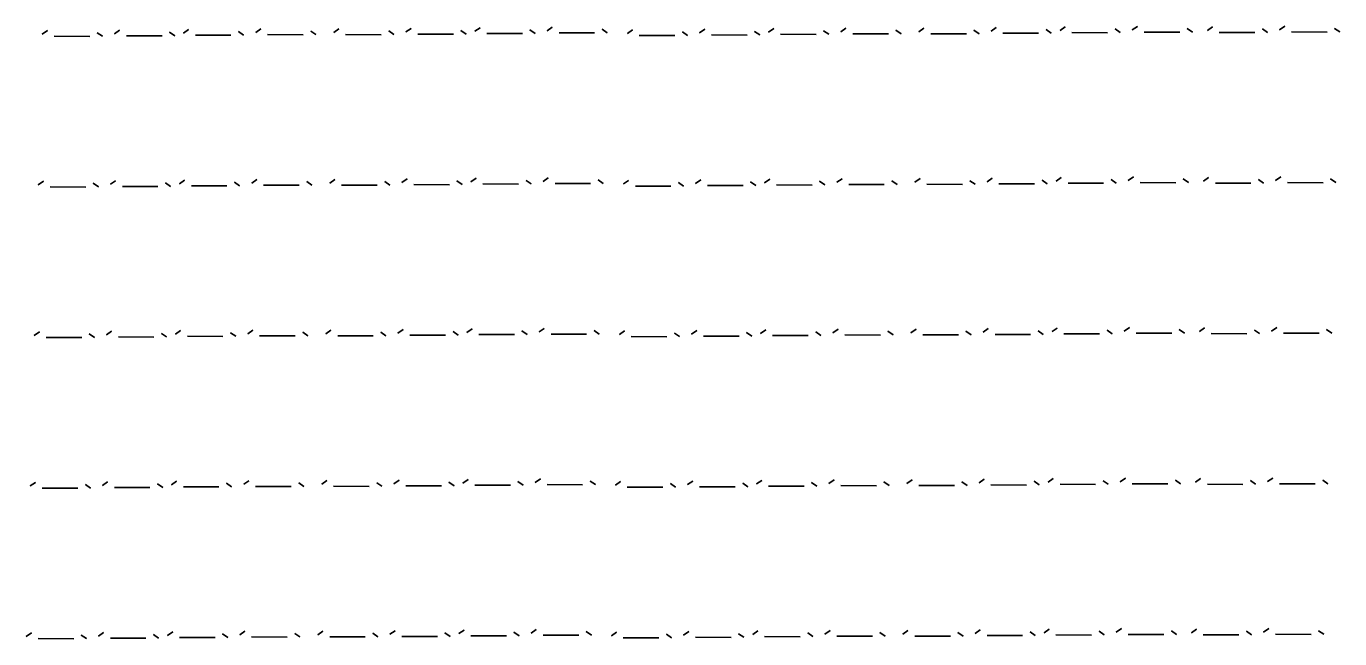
# Model space of a CAD drawing. Extents: x 0 to 5952, y 0 to 1070.
# Drawn here: x 413.667 to 414.341, y 397.256 to 397.57 of the extents above; entities that cross this region are included whole.
import ezdxf

# ---------------------------------------------------------------- set-up
doc = ezdxf.new("R2010")
doc.units = 0

msp = doc.modelspace()

# ---------------------------------------------------------------- linework, layer by layer
at = {"layer": 'PDF2_Camada 1', "color": 7}
for points in [[(413.785091, 397.567086), (413.787737, 397.568938), (413.785091, 397.567086)], [(413.825149, 397.567123), (413.827795, 397.568975), (413.825149, 397.567123)], [(413.862217, 397.567385), (413.864863, 397.569237), (413.862217, 397.567385)], [(413.897618, 397.567729), (413.900264, 397.569581), (413.897618, 397.567729)], [(413.93466, 397.56799), (413.937305, 397.569843), (413.93466, 397.56799)], [(413.962917, 397.568784), (413.965563, 397.566932), (413.962917, 397.568784)], [(414.01295, 397.566916), (414.015596, 397.568768), (414.01295, 397.566916)], [(414.048377, 397.567247), (414.051023, 397.569099), (414.048377, 397.567247)], [(414.085419, 397.567514), (414.088065, 397.569366), (414.085419, 397.567514)], [(414.12545, 397.567546), (414.128096, 397.569398), (414.12545, 397.567546)], [(414.162519, 397.567832), (414.165164, 397.569684), (414.162519, 397.567832)], [(414.197946, 397.568141), (414.200592, 397.569993), (414.197946, 397.568141)], [(414.226177, 397.568935), (414.228823, 397.567083), (414.226177, 397.568935)], [(414.234988, 397.568419), (414.237634, 397.570271), (414.234988, 397.568419)], [(414.263219, 397.569213), (414.265865, 397.567361), (414.263219, 397.569213)], [(414.273564, 397.568173), (414.27621, 397.570025), (414.273564, 397.568173)], [(414.301795, 397.568964), (414.304441, 397.567112), (414.301795, 397.568964)], [(414.310606, 397.568461), (414.313251, 397.570314), (414.310606, 397.568461)], [(414.338837, 397.569255), (414.341482, 397.567403), (414.338837, 397.569255)], [(413.675527, 397.566218), (413.678173, 397.56807), (413.675527, 397.566218)], [(413.681639, 397.565159), (413.699895, 397.565109), (413.681639, 397.565159)], [(413.703758, 397.567012), (413.706404, 397.565159), (413.703758, 397.567012)], [(413.712622, 397.566482), (413.715267, 397.568334), (413.712622, 397.566482)], [(413.71876, 397.565424), (413.737016, 397.565353), (413.71876, 397.565424)], [(413.740879, 397.567276), (413.743525, 397.565424), (413.740879, 397.567276)], [(413.748049, 397.566824), (413.750695, 397.568676), (413.748049, 397.566824)], [(413.754161, 397.565765), (413.772417, 397.565704), (413.754161, 397.565765)], [(413.77628, 397.567617), (413.778926, 397.565765), (413.77628, 397.567617)], [(413.791229, 397.566027), (413.809485, 397.565977), (413.791229, 397.566027)], [(413.813348, 397.567879), (413.815994, 397.566027), (413.813348, 397.567879)], [(413.831261, 397.566064), (413.849517, 397.566003), (413.831261, 397.566064)], [(413.85338, 397.567916), (413.856026, 397.566064), (413.85338, 397.567916)], [(413.868329, 397.566326), (413.886585, 397.566255), (413.868329, 397.566326)], [(413.890448, 397.568178), (413.893094, 397.566326), (413.890448, 397.568178)], [(413.903756, 397.56667), (413.922013, 397.56662), (413.903756, 397.56667)], [(413.925876, 397.568522), (413.928521, 397.56667), (413.925876, 397.568522)], [(413.940798, 397.566932), (413.959054, 397.566882), (413.940798, 397.566932)], [(413.975882, 397.566654), (413.978528, 397.568506), (413.975882, 397.566654)], [(413.981994, 397.565596), (414.00025, 397.565525), (413.981994, 397.565596)], [(414.004113, 397.567448), (414.006759, 397.565596), (414.004113, 397.567448)], [(414.019062, 397.565858), (414.037318, 397.5658), (414.019062, 397.565858)], [(414.041181, 397.56771), (414.043827, 397.565858), (414.041181, 397.56771)], [(414.054489, 397.566189), (414.072746, 397.566128), (414.054489, 397.566189)], [(414.076608, 397.568041), (414.079254, 397.566189), (414.076608, 397.568041)], [(414.091557, 397.566456), (414.109814, 397.566416), (414.091557, 397.566456)], [(414.113677, 397.568308), (414.116322, 397.566456), (414.113677, 397.568308)], [(414.131589, 397.566488), (414.149845, 397.566416), (414.131589, 397.566488)], [(414.153708, 397.56834), (414.156354, 397.566488), (414.153708, 397.56834)], [(414.16863, 397.566773), (414.186887, 397.566734), (414.16863, 397.566773)], [(414.19075, 397.568625), (414.193395, 397.566773), (414.19075, 397.568625)], [(414.204058, 397.567083), (414.222314, 397.567025), (414.204058, 397.567083)], [(414.2411, 397.567361), (414.259356, 397.567316), (414.2411, 397.567361)], [(414.279676, 397.567112), (414.297932, 397.567049), (414.279676, 397.567112)], [(414.316718, 397.567403), (414.334974, 397.567361), (414.316718, 397.567403)], [(413.673516, 397.488973), (413.676162, 397.490825), (413.673516, 397.488973)], [(413.679628, 397.487914), (413.697884, 397.487859), (413.679628, 397.487914)], [(413.701747, 397.489767), (413.704393, 397.487914), (413.701747, 397.489767)], [(413.710558, 397.489235), (413.713204, 397.491087), (413.710558, 397.489235)], [(413.71667, 397.488176), (413.734926, 397.488097), (413.71667, 397.488176)], [(413.738789, 397.490028), (413.741435, 397.488176), (413.738789, 397.490028)], [(413.745986, 397.489565), (413.748631, 397.491418), (413.745986, 397.489565)], [(413.752097, 397.488507), (413.770354, 397.488425), (413.752097, 397.488507)], [(413.774217, 397.490359), (413.776862, 397.488507), (413.774217, 397.490359)], [(413.783054, 397.489841), (413.785699, 397.491693), (413.783054, 397.489841)], [(413.789192, 397.488782), (413.807448, 397.48874), (413.789192, 397.488782)], [(413.811311, 397.490634), (413.813957, 397.488782), (413.811311, 397.490634)], [(413.823085, 397.489867), (413.825731, 397.491719), (413.823085, 397.489867)], [(413.829197, 397.488809), (413.847453, 397.488727), (413.829197, 397.488809)], [(413.851316, 397.490661), (413.853962, 397.488809), (413.851316, 397.490661)], [(413.860153, 397.49015), (413.862799, 397.492002), (413.860153, 397.49015)], [(413.866291, 397.489092), (413.884548, 397.489052), (413.866291, 397.489092)], [(413.888411, 397.490944), (413.891056, 397.489092), (413.888411, 397.490944)], [(413.895581, 397.490462), (413.898227, 397.492314), (413.895581, 397.490462)], [(413.901719, 397.489404), (413.919975, 397.489327), (413.901719, 397.489404)], [(413.923838, 397.491256), (413.926484, 397.489404), (413.923838, 397.491256)], [(413.932649, 397.490743), (413.935295, 397.492595), (413.932649, 397.490743)], [(413.938761, 397.489684), (413.957017, 397.489642), (413.938761, 397.489684)], [(413.96088, 397.491537), (413.963526, 397.489684), (413.96088, 397.491537)], [(413.973818, 397.489404), (413.976464, 397.491256), (413.973818, 397.489404)], [(413.979956, 397.488346), (413.998212, 397.488293), (413.979956, 397.488346)], [(414.002075, 397.490198), (414.004721, 397.488346), (414.002075, 397.490198)], [(414.010886, 397.489669), (414.013532, 397.491521), (414.010886, 397.489669)], [(414.017024, 397.48861), (414.035281, 397.488552), (414.017024, 397.48861)], [(414.039143, 397.490462), (414.041789, 397.48861), (414.039143, 397.490462)], [(414.046314, 397.489999), (414.04896, 397.491851), (414.046314, 397.489999)], [(414.052426, 397.488941), (414.070682, 397.488878), (414.052426, 397.488941)], [(414.074545, 397.490793), (414.077191, 397.488941), (414.074545, 397.490793)], [(414.083382, 397.490275), (414.086028, 397.492127), (414.083382, 397.490275)], [(414.089494, 397.489216), (414.10775, 397.489161), (414.089494, 397.489216)], [(414.111613, 397.491068), (414.114259, 397.489216), (414.111613, 397.491068)], [(414.123413, 397.490304), (414.126059, 397.492156), (414.123413, 397.490304)], [(414.129551, 397.489245), (414.147808, 397.489192), (414.129551, 397.489245)], [(414.151671, 397.491097), (414.154316, 397.489245), (414.151671, 397.491097)], [(414.160455, 397.490584), (414.163101, 397.492436), (414.160455, 397.490584)], [(414.166567, 397.489526), (414.184823, 397.489475), (414.166567, 397.489526)], [(414.188686, 397.491378), (414.191332, 397.489526), (414.188686, 397.491378)], [(414.195909, 397.490894), (414.198555, 397.492746), (414.195909, 397.490894)], [(414.202047, 397.489835), (414.220303, 397.489793), (414.202047, 397.489835)], [(414.224166, 397.491687), (414.226812, 397.489835), (414.224166, 397.491687)], [(414.232951, 397.491177), (414.235596, 397.493029), (414.232951, 397.491177)], [(414.239062, 397.490118), (414.257319, 397.490068), (414.239062, 397.490118)], [(414.261182, 397.49197), (414.263827, 397.490118), (414.261182, 397.49197)], [(414.271527, 397.490923), (414.274173, 397.492775), (414.271527, 397.490923)], [(414.277639, 397.489864), (414.295895, 397.489804), (414.277639, 397.489864)], [(414.299758, 397.491716), (414.302404, 397.489864), (414.299758, 397.491716)], [(414.308568, 397.491198), (414.311214, 397.49305), (414.308568, 397.491198)], [(414.314707, 397.49014), (414.332963, 397.490079), (414.314707, 397.49014)], [(414.336826, 397.491992), (414.339472, 397.49014), (414.336826, 397.491992)], [(413.708494, 397.41199), (413.71114, 397.413842), (413.708494, 397.41199)], [(413.743948, 397.412326), (413.746594, 397.414178), (413.743948, 397.412326)], [(413.78099, 397.412593), (413.783636, 397.414445), (413.78099, 397.412593)], [(413.821048, 397.412611), (413.823694, 397.414464), (413.821048, 397.412611)], [(413.858116, 397.412895), (413.860762, 397.414747), (413.858116, 397.412895)], [(413.893517, 397.413236), (413.896163, 397.415088), (413.893517, 397.413236)], [(413.921748, 397.41403), (413.924394, 397.412178), (413.921748, 397.41403)], [(413.930585, 397.413487), (413.933231, 397.415339), (413.930585, 397.413487)], [(413.958816, 397.414281), (413.961462, 397.412429), (413.958816, 397.414281)], [(413.971781, 397.412159), (413.974426, 397.414011), (413.971781, 397.412159)], [(414.008849, 397.412421), (414.011495, 397.414273), (414.008849, 397.412421)], [(414.044276, 397.412752), (414.046922, 397.414604), (414.044276, 397.412752)], [(414.081344, 397.413027), (414.08399, 397.414879), (414.081344, 397.413027)], [(414.109575, 397.413821), (414.112221, 397.411969), (414.109575, 397.413821)], [(414.121376, 397.413064), (414.124022, 397.414916), (414.121376, 397.413064)], [(414.149633, 397.413858), (414.152279, 397.412006), (414.149633, 397.413858)], [(414.158444, 397.413339), (414.16109, 397.415191), (414.158444, 397.413339)], [(414.186675, 397.41413), (414.189321, 397.412278), (414.186675, 397.41413)], [(414.193845, 397.413649), (414.196491, 397.415501), (414.193845, 397.413649)], [(414.222076, 397.414442), (414.224722, 397.41259), (414.222076, 397.414442)], [(414.230913, 397.413932), (414.233559, 397.415784), (414.230913, 397.413932)], [(414.259144, 397.414728), (414.26179, 397.412876), (414.259144, 397.414728)], [(414.269463, 397.413699), (414.272109, 397.415551), (414.269463, 397.413699)], [(414.297694, 397.414493), (414.30034, 397.412641), (414.297694, 397.414493)], [(414.306505, 397.413948), (414.30915, 397.4158), (414.306505, 397.413948)], [(414.334736, 397.414741), (414.337381, 397.412889), (414.334736, 397.414741)], [(413.671452, 397.41172), (413.674098, 397.413572), (413.671452, 397.41172)], [(413.677591, 397.410661), (413.695847, 397.41059), (413.677591, 397.410661)], [(413.69971, 397.412514), (413.702356, 397.410661), (413.69971, 397.412514)], [(413.714606, 397.410931), (413.732862, 397.410881), (413.714606, 397.410931)], [(413.736725, 397.412786), (413.739371, 397.410934), (413.736725, 397.412786)], [(413.75006, 397.411267), (413.768316, 397.411212), (413.75006, 397.411267)], [(413.772179, 397.413119), (413.774825, 397.411267), (413.772179, 397.413119)], [(413.787102, 397.411535), (413.805358, 397.411484), (413.787102, 397.411535)], [(413.809221, 397.413387), (413.811867, 397.411535), (413.809221, 397.413387)], [(413.827186, 397.411553), (413.845442, 397.411482), (413.827186, 397.411553)], [(413.849305, 397.413405), (413.851951, 397.411553), (413.849305, 397.413405)], [(413.864254, 397.411836), (413.88251, 397.411773), (413.864254, 397.411836)], [(413.886373, 397.413688), (413.889019, 397.411836), (413.886373, 397.413688)], [(413.899629, 397.412178), (413.917885, 397.412143), (413.899629, 397.412178)], [(413.936697, 397.412429), (413.954953, 397.412368), (413.936697, 397.412429)], [(413.977893, 397.411101), (413.996149, 397.411053), (413.977893, 397.411101)], [(414.000012, 397.412953), (414.002657, 397.411101), (414.000012, 397.412953)], [(414.014961, 397.411363), (414.033217, 397.411312), (414.014961, 397.411363)], [(414.03708, 397.413215), (414.039726, 397.411363), (414.03708, 397.413215)], [(414.050415, 397.411693), (414.068671, 397.411635), (414.050415, 397.411693)], [(414.072534, 397.413548), (414.07518, 397.411696), (414.072534, 397.413548)], [(414.087456, 397.411969), (414.105713, 397.411905), (414.087456, 397.411969)], [(414.127514, 397.412006), (414.14577, 397.411955), (414.127514, 397.412006)], [(414.164556, 397.412278), (414.182812, 397.412228), (414.164556, 397.412278)], [(414.199957, 397.41259), (414.218213, 397.412551), (414.199957, 397.41259)], [(414.237025, 397.412873), (414.255281, 397.412828), (414.237025, 397.412873)], [(414.275575, 397.412643), (414.293831, 397.41259), (414.275575, 397.412643)], [(414.312616, 397.412889), (414.330873, 397.412831), (414.312616, 397.412889)], [(413.669415, 397.334472), (413.672061, 397.336324), (413.669415, 397.334472)], [(413.675554, 397.333414), (413.69381, 397.333353), (413.675554, 397.333414)], [(413.697673, 397.335266), (413.700318, 397.333414), (413.697673, 397.335266)], [(413.706457, 397.334745), (413.709103, 397.336597), (413.706457, 397.334745)], [(413.712595, 397.333686), (413.730851, 397.333631), (413.712595, 397.333686)], [(413.734714, 397.335541), (413.73736, 397.333689), (413.734714, 397.335541)], [(413.741884, 397.335078), (413.74453, 397.33693), (413.741884, 397.335078)], [(413.747996, 397.334017), (413.766253, 397.33398), (413.747996, 397.334017)], [(413.770115, 397.335869), (413.772761, 397.334017), (413.770115, 397.335869)], [(413.778953, 397.335345), (413.781598, 397.337197), (413.778953, 397.335345)], [(413.785064, 397.334287), (413.803321, 397.334237), (413.785064, 397.334287)], [(413.807184, 397.336139), (413.809829, 397.334287), (413.807184, 397.336139)], [(413.818984, 397.335388), (413.82163, 397.33724), (413.818984, 397.335388)], [(413.825122, 397.334329), (413.843379, 397.334276), (413.825122, 397.334329)], [(413.847241, 397.336181), (413.849887, 397.334329), (413.847241, 397.336181)], [(413.856052, 397.335639), (413.858698, 397.337491), (413.856052, 397.335639)], [(413.862164, 397.334583), (413.88042, 397.33452), (413.862164, 397.334583)], [(413.884283, 397.336433), (413.886929, 397.334581), (413.884283, 397.336433)], [(413.89148, 397.335991), (413.894126, 397.337843), (413.89148, 397.335991)], [(413.897592, 397.334935), (413.915848, 397.334885), (413.897592, 397.334935)], [(413.919711, 397.336787), (413.922357, 397.334935), (413.919711, 397.336787)], [(413.928548, 397.336242), (413.931194, 397.338094), (413.928548, 397.336242)], [(413.93466, 397.335184), (413.952916, 397.335123), (413.93466, 397.335184)], [(413.956779, 397.337036), (413.959425, 397.335184), (413.956779, 397.337036)], [(413.969717, 397.334917), (413.972363, 397.336769), (413.969717, 397.334917)], [(413.975829, 397.333858), (413.994085, 397.3338), (413.975829, 397.333858)], [(413.997948, 397.335713), (414.000594, 397.333861), (413.997948, 397.335713)], [(414.006811, 397.335179), (414.009457, 397.337031), (414.006811, 397.335179)], [(414.01295, 397.33412), (414.031206, 397.334062), (414.01295, 397.33412)], [(414.035069, 397.335972), (414.037715, 397.33412), (414.035069, 397.335972)], [(414.042213, 397.335507), (414.044858, 397.337359), (414.042213, 397.335507)], [(414.048325, 397.334448), (414.066581, 397.334409), (414.048325, 397.334448)], [(414.070444, 397.336303), (414.073089, 397.334451), (414.070444, 397.336303)], [(414.079281, 397.335779), (414.081927, 397.337631), (414.079281, 397.335779)], [(414.085419, 397.334721), (414.103675, 397.334639), (414.085419, 397.334721)], [(414.107538, 397.336573), (414.110184, 397.334721), (414.107538, 397.336573)], [(414.119312, 397.335808), (414.121958, 397.33766), (414.119312, 397.335808)], [(414.125424, 397.33475), (414.14368, 397.334679), (414.125424, 397.33475)], [(414.147543, 397.336602), (414.150189, 397.33475), (414.147543, 397.336602)], [(414.15638, 397.336081), (414.159026, 397.337933), (414.15638, 397.336081)], [(414.162492, 397.335022), (414.180748, 397.334959), (414.162492, 397.335022)], [(414.184611, 397.336877), (414.187257, 397.335025), (414.184611, 397.336877)], [(414.191808, 397.336393), (414.194454, 397.338245), (414.191808, 397.336393)], [(414.197946, 397.335335), (414.216202, 397.335271), (414.197946, 397.335335)], [(414.220065, 397.337187), (414.222711, 397.335335), (414.220065, 397.337187)], [(414.228876, 397.336676), (414.231522, 397.338528), (414.228876, 397.336676)], [(414.234988, 397.335618), (414.253244, 397.335554), (414.234988, 397.335618)], [(414.257107, 397.33747), (414.259753, 397.335618), (414.257107, 397.33747)], [(414.267426, 397.336433), (414.270072, 397.338285), (414.267426, 397.336433)], [(414.273564, 397.335377), (414.29182, 397.335321), (414.273564, 397.335377)], [(414.295683, 397.337226), (414.298329, 397.335374), (414.295683, 397.337226)], [(414.304494, 397.336705), (414.30714, 397.338557), (414.304494, 397.336705)], [(414.310606, 397.335647), (414.328862, 397.335586), (414.310606, 397.335647)], [(414.332725, 397.337499), (414.335371, 397.335647), (414.332725, 397.337499)], [(413.667351, 397.25723), (413.669997, 397.259082), (413.667351, 397.25723)], [(413.70442, 397.257497), (413.707065, 397.259349), (413.70442, 397.257497)], [(413.739874, 397.257833), (413.742519, 397.259685), (413.739874, 397.257833)], [(413.776889, 397.258079), (413.779535, 397.259931), (413.776889, 397.258079)], [(413.805146, 397.258873), (413.807792, 397.257021), (413.805146, 397.258873)], [(413.816947, 397.258124), (413.819593, 397.259976), (413.816947, 397.258124)], [(413.845204, 397.258915), (413.84785, 397.257063), (413.845204, 397.258915)], [(413.854015, 397.258391), (413.856661, 397.260243), (413.854015, 397.258391)], [(413.882246, 397.259185), (413.884892, 397.257333), (413.882246, 397.259185)], [(413.889416, 397.258727), (413.892062, 397.260579), (413.889416, 397.258727)], [(413.917673, 397.259521), (413.920319, 397.257669), (413.917673, 397.259521)], [(413.926484, 397.258995), (413.92913, 397.260847), (413.926484, 397.258995)], [(413.954742, 397.259788), (413.957387, 397.257936), (413.954742, 397.259788)], [(413.96768, 397.257661), (413.970325, 397.259513), (413.96768, 397.257661)], [(414.004748, 397.25792), (414.007394, 397.259772), (414.004748, 397.25792)], [(414.032979, 397.258714), (414.035625, 397.256862), (414.032979, 397.258714)], [(414.040175, 397.258262), (414.042821, 397.260114), (414.040175, 397.258262)], [(414.068433, 397.259058), (414.071079, 397.257206), (414.068433, 397.259058)], [(414.077243, 397.258534), (414.079889, 397.260386), (414.077243, 397.258534)], [(414.105501, 397.259328), (414.108147, 397.257476), (414.105501, 397.259328)], [(414.117248, 397.258542), (414.119894, 397.260394), (414.117248, 397.258542)], [(414.145506, 397.259336), (414.148152, 397.257484), (414.145506, 397.259336)], [(414.154343, 397.258825), (414.156989, 397.260677), (414.154343, 397.258825)], [(414.182574, 397.259619), (414.18522, 397.257767), (414.182574, 397.259619)], [(414.189744, 397.259145), (414.19239, 397.260997), (414.189744, 397.259145)], [(414.217975, 397.259939), (414.220621, 397.258087), (414.217975, 397.259939)], [(414.226812, 397.259431), (414.229458, 397.261283), (414.226812, 397.259431)], [(414.25507, 397.260222), (414.257716, 397.25837), (414.25507, 397.260222)], [(414.265362, 397.259188), (414.268008, 397.26104), (414.265362, 397.259188)], [(414.293593, 397.259984), (414.296239, 397.258132), (414.293593, 397.259984)], [(414.30243, 397.259447), (414.305076, 397.261299), (414.30243, 397.259447)], [(414.330661, 397.260241), (414.333307, 397.258389), (414.330661, 397.260241)], [(413.673463, 397.256174), (413.69172, 397.256124), (413.673463, 397.256174)], [(413.695582, 397.258024), (413.698228, 397.256171), (413.695582, 397.258024)], [(413.710531, 397.256439), (413.728788, 397.256383), (413.710531, 397.256439)], [(413.732651, 397.258293), (413.735296, 397.256441), (413.732651, 397.258293)], [(413.745986, 397.256772), (413.764242, 397.256711), (413.745986, 397.256772)], [(413.768105, 397.258624), (413.77075, 397.256772), (413.768105, 397.258624)], [(413.783027, 397.257023), (413.801283, 397.256949), (413.783027, 397.257023)], [(413.823085, 397.257063), (413.841341, 397.257008), (413.823085, 397.257063)], [(413.860127, 397.257333), (413.878383, 397.257275), (413.860127, 397.257333)], [(413.895554, 397.257669), (413.913811, 397.257616), (413.895554, 397.257669)], [(413.932622, 397.257936), (413.950879, 397.257875), (413.932622, 397.257936)], [(413.973791, 397.2566), (413.992048, 397.256555), (413.973791, 397.2566)], [(413.995911, 397.258452), (413.998556, 397.2566), (413.995911, 397.258452)], [(414.01086, 397.256862), (414.029116, 397.256785), (414.01086, 397.256862)], [(414.046314, 397.257203), (414.06457, 397.257145), (414.046314, 397.257203)], [(414.083382, 397.257476), (414.101638, 397.257415), (414.083382, 397.257476)], [(414.123387, 397.257484), (414.141643, 397.257412), (414.123387, 397.257484)], [(414.160455, 397.257767), (414.178711, 397.257698), (414.160455, 397.257767)], [(414.195856, 397.258087), (414.214112, 397.258029), (414.195856, 397.258087)], [(414.232951, 397.25837), (414.251207, 397.258312), (414.232951, 397.25837)], [(414.271474, 397.258129), (414.28973, 397.258061), (414.271474, 397.258129)], [(414.308542, 397.258389), (414.326798, 397.258317), (414.308542, 397.258389)]]:
    msp.add_lwpolyline(points, dxfattribs=at)
at = {"layer": 'PDF3_Solid Fills', "color": 7}
for points in [[(413.785091, 397.567086), (413.787737, 397.568938), (413.785091, 397.567086)], [(413.825149, 397.567123), (413.827795, 397.568975), (413.825149, 397.567123)], [(413.862217, 397.567385), (413.864863, 397.569237), (413.862217, 397.567385)], [(413.897618, 397.567729), (413.900264, 397.569581), (413.897618, 397.567729)], [(413.93466, 397.56799), (413.937305, 397.569843), (413.93466, 397.56799)], [(413.962917, 397.568784), (413.965563, 397.566932), (413.962917, 397.568784)], [(414.01295, 397.566916), (414.015596, 397.568768), (414.01295, 397.566916)], [(414.048377, 397.567247), (414.051023, 397.569099), (414.048377, 397.567247)], [(414.085419, 397.567514), (414.088065, 397.569366), (414.085419, 397.567514)], [(414.12545, 397.567546), (414.128096, 397.569398), (414.12545, 397.567546)], [(414.162519, 397.567832), (414.165164, 397.569684), (414.162519, 397.567832)], [(414.197946, 397.568141), (414.200592, 397.569993), (414.197946, 397.568141)], [(414.226177, 397.568935), (414.228823, 397.567083), (414.226177, 397.568935)], [(414.234988, 397.568419), (414.237634, 397.570271), (414.234988, 397.568419)], [(414.263219, 397.569213), (414.265865, 397.567361), (414.263219, 397.569213)], [(414.273564, 397.568173), (414.27621, 397.570025), (414.273564, 397.568173)], [(414.301795, 397.568964), (414.304441, 397.567112), (414.301795, 397.568964)], [(414.310606, 397.568461), (414.313251, 397.570314), (414.310606, 397.568461)], [(414.338837, 397.569255), (414.341482, 397.567403), (414.338837, 397.569255)], [(413.675527, 397.566218), (413.678173, 397.56807), (413.675527, 397.566218)], [(413.681639, 397.565159), (413.699895, 397.565109), (413.681639, 397.565159)], [(413.703758, 397.567012), (413.706404, 397.565159), (413.703758, 397.567012)], [(413.712622, 397.566482), (413.715267, 397.568334), (413.712622, 397.566482)], [(413.71876, 397.565424), (413.737016, 397.565353), (413.71876, 397.565424)], [(413.740879, 397.567276), (413.743525, 397.565424), (413.740879, 397.567276)], [(413.748049, 397.566824), (413.750695, 397.568676), (413.748049, 397.566824)], [(413.754161, 397.565765), (413.772417, 397.565704), (413.754161, 397.565765)], [(413.77628, 397.567617), (413.778926, 397.565765), (413.77628, 397.567617)], [(413.791229, 397.566027), (413.809485, 397.565977), (413.791229, 397.566027)], [(413.813348, 397.567879), (413.815994, 397.566027), (413.813348, 397.567879)], [(413.831261, 397.566064), (413.849517, 397.566003), (413.831261, 397.566064)], [(413.85338, 397.567916), (413.856026, 397.566064), (413.85338, 397.567916)], [(413.868329, 397.566326), (413.886585, 397.566255), (413.868329, 397.566326)], [(413.890448, 397.568178), (413.893094, 397.566326), (413.890448, 397.568178)], [(413.903756, 397.56667), (413.922013, 397.56662), (413.903756, 397.56667)], [(413.925876, 397.568522), (413.928521, 397.56667), (413.925876, 397.568522)], [(413.940798, 397.566932), (413.959054, 397.566882), (413.940798, 397.566932)], [(413.975882, 397.566654), (413.978528, 397.568506), (413.975882, 397.566654)], [(413.981994, 397.565596), (414.00025, 397.565525), (413.981994, 397.565596)], [(414.004113, 397.567448), (414.006759, 397.565596), (414.004113, 397.567448)], [(414.019062, 397.565858), (414.037318, 397.5658), (414.019062, 397.565858)], [(414.041181, 397.56771), (414.043827, 397.565858), (414.041181, 397.56771)], [(414.054489, 397.566189), (414.072746, 397.566128), (414.054489, 397.566189)], [(414.076608, 397.568041), (414.079254, 397.566189), (414.076608, 397.568041)], [(414.091557, 397.566456), (414.109814, 397.566416), (414.091557, 397.566456)], [(414.113677, 397.568308), (414.116322, 397.566456), (414.113677, 397.568308)], [(414.131589, 397.566488), (414.149845, 397.566416), (414.131589, 397.566488)], [(414.153708, 397.56834), (414.156354, 397.566488), (414.153708, 397.56834)], [(414.16863, 397.566773), (414.186887, 397.566734), (414.16863, 397.566773)], [(414.19075, 397.568625), (414.193395, 397.566773), (414.19075, 397.568625)], [(414.204058, 397.567083), (414.222314, 397.567025), (414.204058, 397.567083)], [(414.2411, 397.567361), (414.259356, 397.567316), (414.2411, 397.567361)], [(414.279676, 397.567112), (414.297932, 397.567049), (414.279676, 397.567112)], [(414.316718, 397.567403), (414.334974, 397.567361), (414.316718, 397.567403)], [(413.673516, 397.488973), (413.676162, 397.490825), (413.673516, 397.488973)], [(413.679628, 397.487914), (413.697884, 397.487859), (413.679628, 397.487914)], [(413.701747, 397.489767), (413.704393, 397.487914), (413.701747, 397.489767)], [(413.710558, 397.489235), (413.713204, 397.491087), (413.710558, 397.489235)], [(413.71667, 397.488176), (413.734926, 397.488097), (413.71667, 397.488176)], [(413.738789, 397.490028), (413.741435, 397.488176), (413.738789, 397.490028)], [(413.745986, 397.489565), (413.748631, 397.491418), (413.745986, 397.489565)], [(413.752097, 397.488507), (413.770354, 397.488425), (413.752097, 397.488507)], [(413.774217, 397.490359), (413.776862, 397.488507), (413.774217, 397.490359)], [(413.783054, 397.489841), (413.785699, 397.491693), (413.783054, 397.489841)], [(413.789192, 397.488782), (413.807448, 397.48874), (413.789192, 397.488782)], [(413.811311, 397.490634), (413.813957, 397.488782), (413.811311, 397.490634)], [(413.823085, 397.489867), (413.825731, 397.491719), (413.823085, 397.489867)], [(413.829197, 397.488809), (413.847453, 397.488727), (413.829197, 397.488809)], [(413.851316, 397.490661), (413.853962, 397.488809), (413.851316, 397.490661)], [(413.860153, 397.49015), (413.862799, 397.492002), (413.860153, 397.49015)], [(413.866291, 397.489092), (413.884548, 397.489052), (413.866291, 397.489092)], [(413.888411, 397.490944), (413.891056, 397.489092), (413.888411, 397.490944)], [(413.895581, 397.490462), (413.898227, 397.492314), (413.895581, 397.490462)], [(413.901719, 397.489404), (413.919975, 397.489327), (413.901719, 397.489404)], [(413.923838, 397.491256), (413.926484, 397.489404), (413.923838, 397.491256)], [(413.932649, 397.490743), (413.935295, 397.492595), (413.932649, 397.490743)], [(413.938761, 397.489684), (413.957017, 397.489642), (413.938761, 397.489684)], [(413.96088, 397.491537), (413.963526, 397.489684), (413.96088, 397.491537)], [(413.973818, 397.489404), (413.976464, 397.491256), (413.973818, 397.489404)], [(413.979956, 397.488346), (413.998212, 397.488293), (413.979956, 397.488346)], [(414.002075, 397.490198), (414.004721, 397.488346), (414.002075, 397.490198)], [(414.010886, 397.489669), (414.013532, 397.491521), (414.010886, 397.489669)], [(414.017024, 397.48861), (414.035281, 397.488552), (414.017024, 397.48861)], [(414.039143, 397.490462), (414.041789, 397.48861), (414.039143, 397.490462)], [(414.046314, 397.489999), (414.04896, 397.491851), (414.046314, 397.489999)], [(414.052426, 397.488941), (414.070682, 397.488878), (414.052426, 397.488941)], [(414.074545, 397.490793), (414.077191, 397.488941), (414.074545, 397.490793)], [(414.083382, 397.490275), (414.086028, 397.492127), (414.083382, 397.490275)], [(414.089494, 397.489216), (414.10775, 397.489161), (414.089494, 397.489216)], [(414.111613, 397.491068), (414.114259, 397.489216), (414.111613, 397.491068)], [(414.123413, 397.490304), (414.126059, 397.492156), (414.123413, 397.490304)], [(414.129551, 397.489245), (414.147808, 397.489192), (414.129551, 397.489245)], [(414.151671, 397.491097), (414.154316, 397.489245), (414.151671, 397.491097)], [(414.160455, 397.490584), (414.163101, 397.492436), (414.160455, 397.490584)], [(414.166567, 397.489526), (414.184823, 397.489475), (414.166567, 397.489526)], [(414.188686, 397.491378), (414.191332, 397.489526), (414.188686, 397.491378)], [(414.195909, 397.490894), (414.198555, 397.492746), (414.195909, 397.490894)], [(414.202047, 397.489835), (414.220303, 397.489793), (414.202047, 397.489835)], [(414.224166, 397.491687), (414.226812, 397.489835), (414.224166, 397.491687)], [(414.232951, 397.491177), (414.235596, 397.493029), (414.232951, 397.491177)], [(414.239062, 397.490118), (414.257319, 397.490068), (414.239062, 397.490118)], [(414.261182, 397.49197), (414.263827, 397.490118), (414.261182, 397.49197)], [(414.271527, 397.490923), (414.274173, 397.492775), (414.271527, 397.490923)], [(414.277639, 397.489864), (414.295895, 397.489804), (414.277639, 397.489864)], [(414.299758, 397.491716), (414.302404, 397.489864), (414.299758, 397.491716)], [(414.308568, 397.491198), (414.311214, 397.49305), (414.308568, 397.491198)], [(414.314707, 397.49014), (414.332963, 397.490079), (414.314707, 397.49014)], [(414.336826, 397.491992), (414.339472, 397.49014), (414.336826, 397.491992)], [(413.708494, 397.41199), (413.71114, 397.413842), (413.708494, 397.41199)], [(413.743948, 397.412326), (413.746594, 397.414178), (413.743948, 397.412326)], [(413.78099, 397.412593), (413.783636, 397.414445), (413.78099, 397.412593)], [(413.821048, 397.412611), (413.823694, 397.414464), (413.821048, 397.412611)], [(413.858116, 397.412895), (413.860762, 397.414747), (413.858116, 397.412895)], [(413.893517, 397.413236), (413.896163, 397.415088), (413.893517, 397.413236)], [(413.921748, 397.41403), (413.924394, 397.412178), (413.921748, 397.41403)], [(413.930585, 397.413487), (413.933231, 397.415339), (413.930585, 397.413487)], [(413.958816, 397.414281), (413.961462, 397.412429), (413.958816, 397.414281)], [(413.971781, 397.412159), (413.974426, 397.414011), (413.971781, 397.412159)], [(414.008849, 397.412421), (414.011495, 397.414273), (414.008849, 397.412421)], [(414.044276, 397.412752), (414.046922, 397.414604), (414.044276, 397.412752)], [(414.081344, 397.413027), (414.08399, 397.414879), (414.081344, 397.413027)], [(414.109575, 397.413821), (414.112221, 397.411969), (414.109575, 397.413821)], [(414.121376, 397.413064), (414.124022, 397.414916), (414.121376, 397.413064)], [(414.149633, 397.413858), (414.152279, 397.412006), (414.149633, 397.413858)], [(414.158444, 397.413339), (414.16109, 397.415191), (414.158444, 397.413339)], [(414.186675, 397.41413), (414.189321, 397.412278), (414.186675, 397.41413)], [(414.193845, 397.413649), (414.196491, 397.415501), (414.193845, 397.413649)], [(414.222076, 397.414442), (414.224722, 397.41259), (414.222076, 397.414442)], [(414.230913, 397.413932), (414.233559, 397.415784), (414.230913, 397.413932)], [(414.259144, 397.414728), (414.26179, 397.412876), (414.259144, 397.414728)], [(414.269463, 397.413699), (414.272109, 397.415551), (414.269463, 397.413699)], [(414.297694, 397.414493), (414.30034, 397.412641), (414.297694, 397.414493)], [(414.306505, 397.413948), (414.30915, 397.4158), (414.306505, 397.413948)], [(414.334736, 397.414741), (414.337381, 397.412889), (414.334736, 397.414741)], [(413.671452, 397.41172), (413.674098, 397.413572), (413.671452, 397.41172)], [(413.677591, 397.410661), (413.695847, 397.41059), (413.677591, 397.410661)], [(413.69971, 397.412514), (413.702356, 397.410661), (413.69971, 397.412514)], [(413.714606, 397.410931), (413.732862, 397.410881), (413.714606, 397.410931)], [(413.736725, 397.412786), (413.739371, 397.410934), (413.736725, 397.412786)], [(413.75006, 397.411267), (413.768316, 397.411212), (413.75006, 397.411267)], [(413.772179, 397.413119), (413.774825, 397.411267), (413.772179, 397.413119)], [(413.787102, 397.411535), (413.805358, 397.411484), (413.787102, 397.411535)], [(413.809221, 397.413387), (413.811867, 397.411535), (413.809221, 397.413387)], [(413.827186, 397.411553), (413.845442, 397.411482), (413.827186, 397.411553)], [(413.849305, 397.413405), (413.851951, 397.411553), (413.849305, 397.413405)], [(413.864254, 397.411836), (413.88251, 397.411773), (413.864254, 397.411836)], [(413.886373, 397.413688), (413.889019, 397.411836), (413.886373, 397.413688)], [(413.899629, 397.412178), (413.917885, 397.412143), (413.899629, 397.412178)], [(413.936697, 397.412429), (413.954953, 397.412368), (413.936697, 397.412429)], [(413.977893, 397.411101), (413.996149, 397.411053), (413.977893, 397.411101)], [(414.000012, 397.412953), (414.002657, 397.411101), (414.000012, 397.412953)], [(414.014961, 397.411363), (414.033217, 397.411312), (414.014961, 397.411363)], [(414.03708, 397.413215), (414.039726, 397.411363), (414.03708, 397.413215)], [(414.050415, 397.411693), (414.068671, 397.411635), (414.050415, 397.411693)], [(414.072534, 397.413548), (414.07518, 397.411696), (414.072534, 397.413548)], [(414.087456, 397.411969), (414.105713, 397.411905), (414.087456, 397.411969)], [(414.127514, 397.412006), (414.14577, 397.411955), (414.127514, 397.412006)], [(414.164556, 397.412278), (414.182812, 397.412228), (414.164556, 397.412278)], [(414.199957, 397.41259), (414.218213, 397.412551), (414.199957, 397.41259)], [(414.237025, 397.412873), (414.255281, 397.412828), (414.237025, 397.412873)], [(414.275575, 397.412643), (414.293831, 397.41259), (414.275575, 397.412643)], [(414.312616, 397.412889), (414.330873, 397.412831), (414.312616, 397.412889)], [(413.669415, 397.334472), (413.672061, 397.336324), (413.669415, 397.334472)], [(413.675554, 397.333414), (413.69381, 397.333353), (413.675554, 397.333414)], [(413.697673, 397.335266), (413.700318, 397.333414), (413.697673, 397.335266)], [(413.706457, 397.334745), (413.709103, 397.336597), (413.706457, 397.334745)], [(413.712595, 397.333686), (413.730851, 397.333631), (413.712595, 397.333686)], [(413.734714, 397.335541), (413.73736, 397.333689), (413.734714, 397.335541)], [(413.741884, 397.335078), (413.74453, 397.33693), (413.741884, 397.335078)], [(413.747996, 397.334017), (413.766253, 397.33398), (413.747996, 397.334017)], [(413.770115, 397.335869), (413.772761, 397.334017), (413.770115, 397.335869)], [(413.778953, 397.335345), (413.781598, 397.337197), (413.778953, 397.335345)], [(413.785064, 397.334287), (413.803321, 397.334237), (413.785064, 397.334287)], [(413.807184, 397.336139), (413.809829, 397.334287), (413.807184, 397.336139)], [(413.818984, 397.335388), (413.82163, 397.33724), (413.818984, 397.335388)], [(413.825122, 397.334329), (413.843379, 397.334276), (413.825122, 397.334329)], [(413.847241, 397.336181), (413.849887, 397.334329), (413.847241, 397.336181)], [(413.856052, 397.335639), (413.858698, 397.337491), (413.856052, 397.335639)], [(413.862164, 397.334583), (413.88042, 397.33452), (413.862164, 397.334583)], [(413.884283, 397.336433), (413.886929, 397.334581), (413.884283, 397.336433)], [(413.89148, 397.335991), (413.894126, 397.337843), (413.89148, 397.335991)], [(413.897592, 397.334935), (413.915848, 397.334885), (413.897592, 397.334935)], [(413.919711, 397.336787), (413.922357, 397.334935), (413.919711, 397.336787)], [(413.928548, 397.336242), (413.931194, 397.338094), (413.928548, 397.336242)], [(413.93466, 397.335184), (413.952916, 397.335123), (413.93466, 397.335184)], [(413.956779, 397.337036), (413.959425, 397.335184), (413.956779, 397.337036)], [(413.969717, 397.334917), (413.972363, 397.336769), (413.969717, 397.334917)], [(413.975829, 397.333858), (413.994085, 397.3338), (413.975829, 397.333858)], [(413.997948, 397.335713), (414.000594, 397.333861), (413.997948, 397.335713)], [(414.006811, 397.335179), (414.009457, 397.337031), (414.006811, 397.335179)], [(414.01295, 397.33412), (414.031206, 397.334062), (414.01295, 397.33412)], [(414.035069, 397.335972), (414.037715, 397.33412), (414.035069, 397.335972)], [(414.042213, 397.335507), (414.044858, 397.337359), (414.042213, 397.335507)], [(414.048325, 397.334448), (414.066581, 397.334409), (414.048325, 397.334448)], [(414.070444, 397.336303), (414.073089, 397.334451), (414.070444, 397.336303)], [(414.079281, 397.335779), (414.081927, 397.337631), (414.079281, 397.335779)], [(414.085419, 397.334721), (414.103675, 397.334639), (414.085419, 397.334721)], [(414.107538, 397.336573), (414.110184, 397.334721), (414.107538, 397.336573)], [(414.119312, 397.335808), (414.121958, 397.33766), (414.119312, 397.335808)], [(414.125424, 397.33475), (414.14368, 397.334679), (414.125424, 397.33475)], [(414.147543, 397.336602), (414.150189, 397.33475), (414.147543, 397.336602)], [(414.15638, 397.336081), (414.159026, 397.337933), (414.15638, 397.336081)], [(414.162492, 397.335022), (414.180748, 397.334959), (414.162492, 397.335022)], [(414.184611, 397.336877), (414.187257, 397.335025), (414.184611, 397.336877)], [(414.191808, 397.336393), (414.194454, 397.338245), (414.191808, 397.336393)], [(414.197946, 397.335335), (414.216202, 397.335271), (414.197946, 397.335335)], [(414.220065, 397.337187), (414.222711, 397.335335), (414.220065, 397.337187)], [(414.228876, 397.336676), (414.231522, 397.338528), (414.228876, 397.336676)], [(414.234988, 397.335618), (414.253244, 397.335554), (414.234988, 397.335618)], [(414.257107, 397.33747), (414.259753, 397.335618), (414.257107, 397.33747)], [(414.267426, 397.336433), (414.270072, 397.338285), (414.267426, 397.336433)], [(414.273564, 397.335377), (414.29182, 397.335321), (414.273564, 397.335377)], [(414.295683, 397.337226), (414.298329, 397.335374), (414.295683, 397.337226)], [(414.304494, 397.336705), (414.30714, 397.338557), (414.304494, 397.336705)], [(414.310606, 397.335647), (414.328862, 397.335586), (414.310606, 397.335647)], [(414.332725, 397.337499), (414.335371, 397.335647), (414.332725, 397.337499)], [(413.667351, 397.25723), (413.669997, 397.259082), (413.667351, 397.25723)], [(413.70442, 397.257497), (413.707065, 397.259349), (413.70442, 397.257497)], [(413.739874, 397.257833), (413.742519, 397.259685), (413.739874, 397.257833)], [(413.776889, 397.258079), (413.779535, 397.259931), (413.776889, 397.258079)], [(413.805146, 397.258873), (413.807792, 397.257021), (413.805146, 397.258873)], [(413.816947, 397.258124), (413.819593, 397.259976), (413.816947, 397.258124)], [(413.845204, 397.258915), (413.84785, 397.257063), (413.845204, 397.258915)], [(413.854015, 397.258391), (413.856661, 397.260243), (413.854015, 397.258391)], [(413.882246, 397.259185), (413.884892, 397.257333), (413.882246, 397.259185)], [(413.889416, 397.258727), (413.892062, 397.260579), (413.889416, 397.258727)], [(413.917673, 397.259521), (413.920319, 397.257669), (413.917673, 397.259521)], [(413.926484, 397.258995), (413.92913, 397.260847), (413.926484, 397.258995)], [(413.954742, 397.259788), (413.957387, 397.257936), (413.954742, 397.259788)], [(413.96768, 397.257661), (413.970325, 397.259513), (413.96768, 397.257661)], [(414.004748, 397.25792), (414.007394, 397.259772), (414.004748, 397.25792)], [(414.032979, 397.258714), (414.035625, 397.256862), (414.032979, 397.258714)], [(414.040175, 397.258262), (414.042821, 397.260114), (414.040175, 397.258262)], [(414.068433, 397.259058), (414.071079, 397.257206), (414.068433, 397.259058)], [(414.077243, 397.258534), (414.079889, 397.260386), (414.077243, 397.258534)], [(414.105501, 397.259328), (414.108147, 397.257476), (414.105501, 397.259328)], [(414.117248, 397.258542), (414.119894, 397.260394), (414.117248, 397.258542)], [(414.145506, 397.259336), (414.148152, 397.257484), (414.145506, 397.259336)], [(414.154343, 397.258825), (414.156989, 397.260677), (414.154343, 397.258825)], [(414.182574, 397.259619), (414.18522, 397.257767), (414.182574, 397.259619)], [(414.189744, 397.259145), (414.19239, 397.260997), (414.189744, 397.259145)], [(414.217975, 397.259939), (414.220621, 397.258087), (414.217975, 397.259939)], [(414.226812, 397.259431), (414.229458, 397.261283), (414.226812, 397.259431)], [(414.25507, 397.260222), (414.257716, 397.25837), (414.25507, 397.260222)], [(414.265362, 397.259188), (414.268008, 397.26104), (414.265362, 397.259188)], [(414.293593, 397.259984), (414.296239, 397.258132), (414.293593, 397.259984)], [(414.30243, 397.259447), (414.305076, 397.261299), (414.30243, 397.259447)], [(414.330661, 397.260241), (414.333307, 397.258389), (414.330661, 397.260241)], [(413.673463, 397.256174), (413.69172, 397.256124), (413.673463, 397.256174)], [(413.695582, 397.258024), (413.698228, 397.256171), (413.695582, 397.258024)], [(413.710531, 397.256439), (413.728788, 397.256383), (413.710531, 397.256439)], [(413.732651, 397.258293), (413.735296, 397.256441), (413.732651, 397.258293)], [(413.745986, 397.256772), (413.764242, 397.256711), (413.745986, 397.256772)], [(413.768105, 397.258624), (413.77075, 397.256772), (413.768105, 397.258624)], [(413.783027, 397.257023), (413.801283, 397.256949), (413.783027, 397.257023)], [(413.823085, 397.257063), (413.841341, 397.257008), (413.823085, 397.257063)], [(413.860127, 397.257333), (413.878383, 397.257275), (413.860127, 397.257333)], [(413.895554, 397.257669), (413.913811, 397.257616), (413.895554, 397.257669)], [(413.932622, 397.257936), (413.950879, 397.257875), (413.932622, 397.257936)], [(413.973791, 397.2566), (413.992048, 397.256555), (413.973791, 397.2566)], [(413.995911, 397.258452), (413.998556, 397.2566), (413.995911, 397.258452)], [(414.01086, 397.256862), (414.029116, 397.256785), (414.01086, 397.256862)], [(414.046314, 397.257203), (414.06457, 397.257145), (414.046314, 397.257203)], [(414.083382, 397.257476), (414.101638, 397.257415), (414.083382, 397.257476)], [(414.123387, 397.257484), (414.141643, 397.257412), (414.123387, 397.257484)], [(414.160455, 397.257767), (414.178711, 397.257698), (414.160455, 397.257767)], [(414.195856, 397.258087), (414.214112, 397.258029), (414.195856, 397.258087)], [(414.232951, 397.25837), (414.251207, 397.258312), (414.232951, 397.25837)], [(414.271474, 397.258129), (414.28973, 397.258061), (414.271474, 397.258129)], [(414.308542, 397.258389), (414.326798, 397.258317), (414.308542, 397.258389)]]:
    msp.add_lwpolyline(points, dxfattribs=at)
at = {"layer": 'PDF_Camada 1', "color": 7}
for points in [[(413.785091, 397.567086), (413.787737, 397.568938), (413.785091, 397.567086)], [(413.825149, 397.567123), (413.827795, 397.568975), (413.825149, 397.567123)], [(413.862217, 397.567385), (413.864863, 397.569237), (413.862217, 397.567385)], [(413.897618, 397.567729), (413.900264, 397.569581), (413.897618, 397.567729)], [(413.93466, 397.56799), (413.937305, 397.569843), (413.93466, 397.56799)], [(413.962917, 397.568784), (413.965563, 397.566932), (413.962917, 397.568784)], [(414.01295, 397.566916), (414.015596, 397.568768), (414.01295, 397.566916)], [(414.048377, 397.567247), (414.051023, 397.569099), (414.048377, 397.567247)], [(414.085419, 397.567514), (414.088065, 397.569366), (414.085419, 397.567514)], [(414.12545, 397.567546), (414.128096, 397.569398), (414.12545, 397.567546)], [(414.162519, 397.567832), (414.165164, 397.569684), (414.162519, 397.567832)], [(414.197946, 397.568141), (414.200592, 397.569993), (414.197946, 397.568141)], [(414.226177, 397.568935), (414.228823, 397.567083), (414.226177, 397.568935)], [(414.234988, 397.568419), (414.237634, 397.570271), (414.234988, 397.568419)], [(414.263219, 397.569213), (414.265865, 397.567361), (414.263219, 397.569213)], [(414.273564, 397.568173), (414.27621, 397.570025), (414.273564, 397.568173)], [(414.301795, 397.568964), (414.304441, 397.567112), (414.301795, 397.568964)], [(414.310606, 397.568461), (414.313251, 397.570314), (414.310606, 397.568461)], [(414.338837, 397.569255), (414.341482, 397.567403), (414.338837, 397.569255)], [(413.675527, 397.566218), (413.678173, 397.56807), (413.675527, 397.566218)], [(413.681639, 397.565159), (413.699895, 397.565109), (413.681639, 397.565159)], [(413.703758, 397.567012), (413.706404, 397.565159), (413.703758, 397.567012)], [(413.712622, 397.566482), (413.715267, 397.568334), (413.712622, 397.566482)], [(413.71876, 397.565424), (413.737016, 397.565353), (413.71876, 397.565424)], [(413.740879, 397.567276), (413.743525, 397.565424), (413.740879, 397.567276)], [(413.748049, 397.566824), (413.750695, 397.568676), (413.748049, 397.566824)], [(413.754161, 397.565765), (413.772417, 397.565704), (413.754161, 397.565765)], [(413.77628, 397.567617), (413.778926, 397.565765), (413.77628, 397.567617)], [(413.791229, 397.566027), (413.809485, 397.565977), (413.791229, 397.566027)], [(413.813348, 397.567879), (413.815994, 397.566027), (413.813348, 397.567879)], [(413.831261, 397.566064), (413.849517, 397.566003), (413.831261, 397.566064)], [(413.85338, 397.567916), (413.856026, 397.566064), (413.85338, 397.567916)], [(413.868329, 397.566326), (413.886585, 397.566255), (413.868329, 397.566326)], [(413.890448, 397.568178), (413.893094, 397.566326), (413.890448, 397.568178)], [(413.903756, 397.56667), (413.922013, 397.56662), (413.903756, 397.56667)], [(413.925876, 397.568522), (413.928521, 397.56667), (413.925876, 397.568522)], [(413.940798, 397.566932), (413.959054, 397.566882), (413.940798, 397.566932)], [(413.975882, 397.566654), (413.978528, 397.568506), (413.975882, 397.566654)], [(413.981994, 397.565596), (414.00025, 397.565525), (413.981994, 397.565596)], [(414.004113, 397.567448), (414.006759, 397.565596), (414.004113, 397.567448)], [(414.019062, 397.565858), (414.037318, 397.5658), (414.019062, 397.565858)], [(414.041181, 397.56771), (414.043827, 397.565858), (414.041181, 397.56771)], [(414.054489, 397.566189), (414.072746, 397.566128), (414.054489, 397.566189)], [(414.076608, 397.568041), (414.079254, 397.566189), (414.076608, 397.568041)], [(414.091557, 397.566456), (414.109814, 397.566416), (414.091557, 397.566456)], [(414.113677, 397.568308), (414.116322, 397.566456), (414.113677, 397.568308)], [(414.131589, 397.566488), (414.149845, 397.566416), (414.131589, 397.566488)], [(414.153708, 397.56834), (414.156354, 397.566488), (414.153708, 397.56834)], [(414.16863, 397.566773), (414.186887, 397.566734), (414.16863, 397.566773)], [(414.19075, 397.568625), (414.193395, 397.566773), (414.19075, 397.568625)], [(414.204058, 397.567083), (414.222314, 397.567025), (414.204058, 397.567083)], [(414.2411, 397.567361), (414.259356, 397.567316), (414.2411, 397.567361)], [(414.279676, 397.567112), (414.297932, 397.567049), (414.279676, 397.567112)], [(414.316718, 397.567403), (414.334974, 397.567361), (414.316718, 397.567403)], [(413.673516, 397.488973), (413.676162, 397.490825), (413.673516, 397.488973)], [(413.679628, 397.487914), (413.697884, 397.487859), (413.679628, 397.487914)], [(413.701747, 397.489767), (413.704393, 397.487914), (413.701747, 397.489767)], [(413.710558, 397.489235), (413.713204, 397.491087), (413.710558, 397.489235)], [(413.71667, 397.488176), (413.734926, 397.488097), (413.71667, 397.488176)], [(413.738789, 397.490028), (413.741435, 397.488176), (413.738789, 397.490028)], [(413.745986, 397.489565), (413.748631, 397.491418), (413.745986, 397.489565)], [(413.752097, 397.488507), (413.770354, 397.488425), (413.752097, 397.488507)], [(413.774217, 397.490359), (413.776862, 397.488507), (413.774217, 397.490359)], [(413.783054, 397.489841), (413.785699, 397.491693), (413.783054, 397.489841)], [(413.789192, 397.488782), (413.807448, 397.48874), (413.789192, 397.488782)], [(413.811311, 397.490634), (413.813957, 397.488782), (413.811311, 397.490634)], [(413.823085, 397.489867), (413.825731, 397.491719), (413.823085, 397.489867)], [(413.829197, 397.488809), (413.847453, 397.488727), (413.829197, 397.488809)], [(413.851316, 397.490661), (413.853962, 397.488809), (413.851316, 397.490661)], [(413.860153, 397.49015), (413.862799, 397.492002), (413.860153, 397.49015)], [(413.866291, 397.489092), (413.884548, 397.489052), (413.866291, 397.489092)], [(413.888411, 397.490944), (413.891056, 397.489092), (413.888411, 397.490944)], [(413.895581, 397.490462), (413.898227, 397.492314), (413.895581, 397.490462)], [(413.901719, 397.489404), (413.919975, 397.489327), (413.901719, 397.489404)], [(413.923838, 397.491256), (413.926484, 397.489404), (413.923838, 397.491256)], [(413.932649, 397.490743), (413.935295, 397.492595), (413.932649, 397.490743)], [(413.938761, 397.489684), (413.957017, 397.489642), (413.938761, 397.489684)], [(413.96088, 397.491537), (413.963526, 397.489684), (413.96088, 397.491537)], [(413.973818, 397.489404), (413.976464, 397.491256), (413.973818, 397.489404)], [(413.979956, 397.488346), (413.998212, 397.488293), (413.979956, 397.488346)], [(414.002075, 397.490198), (414.004721, 397.488346), (414.002075, 397.490198)], [(414.010886, 397.489669), (414.013532, 397.491521), (414.010886, 397.489669)], [(414.017024, 397.48861), (414.035281, 397.488552), (414.017024, 397.48861)], [(414.039143, 397.490462), (414.041789, 397.48861), (414.039143, 397.490462)], [(414.046314, 397.489999), (414.04896, 397.491851), (414.046314, 397.489999)], [(414.052426, 397.488941), (414.070682, 397.488878), (414.052426, 397.488941)], [(414.074545, 397.490793), (414.077191, 397.488941), (414.074545, 397.490793)], [(414.083382, 397.490275), (414.086028, 397.492127), (414.083382, 397.490275)], [(414.089494, 397.489216), (414.10775, 397.489161), (414.089494, 397.489216)], [(414.111613, 397.491068), (414.114259, 397.489216), (414.111613, 397.491068)], [(414.123413, 397.490304), (414.126059, 397.492156), (414.123413, 397.490304)], [(414.129551, 397.489245), (414.147808, 397.489192), (414.129551, 397.489245)], [(414.151671, 397.491097), (414.154316, 397.489245), (414.151671, 397.491097)], [(414.160455, 397.490584), (414.163101, 397.492436), (414.160455, 397.490584)], [(414.166567, 397.489526), (414.184823, 397.489475), (414.166567, 397.489526)], [(414.188686, 397.491378), (414.191332, 397.489526), (414.188686, 397.491378)], [(414.195909, 397.490894), (414.198555, 397.492746), (414.195909, 397.490894)], [(414.202047, 397.489835), (414.220303, 397.489793), (414.202047, 397.489835)], [(414.224166, 397.491687), (414.226812, 397.489835), (414.224166, 397.491687)], [(414.232951, 397.491177), (414.235596, 397.493029), (414.232951, 397.491177)], [(414.239062, 397.490118), (414.257319, 397.490068), (414.239062, 397.490118)], [(414.261182, 397.49197), (414.263827, 397.490118), (414.261182, 397.49197)], [(414.271527, 397.490923), (414.274173, 397.492775), (414.271527, 397.490923)], [(414.277639, 397.489864), (414.295895, 397.489804), (414.277639, 397.489864)], [(414.299758, 397.491716), (414.302404, 397.489864), (414.299758, 397.491716)], [(414.308568, 397.491198), (414.311214, 397.49305), (414.308568, 397.491198)], [(414.314707, 397.49014), (414.332963, 397.490079), (414.314707, 397.49014)], [(414.336826, 397.491992), (414.339472, 397.49014), (414.336826, 397.491992)], [(413.708494, 397.41199), (413.71114, 397.413842), (413.708494, 397.41199)], [(413.743948, 397.412326), (413.746594, 397.414178), (413.743948, 397.412326)], [(413.78099, 397.412593), (413.783636, 397.414445), (413.78099, 397.412593)], [(413.821048, 397.412611), (413.823694, 397.414464), (413.821048, 397.412611)], [(413.858116, 397.412895), (413.860762, 397.414747), (413.858116, 397.412895)], [(413.893517, 397.413236), (413.896163, 397.415088), (413.893517, 397.413236)], [(413.921748, 397.41403), (413.924394, 397.412178), (413.921748, 397.41403)], [(413.930585, 397.413487), (413.933231, 397.415339), (413.930585, 397.413487)], [(413.958816, 397.414281), (413.961462, 397.412429), (413.958816, 397.414281)], [(413.971781, 397.412159), (413.974426, 397.414011), (413.971781, 397.412159)], [(414.008849, 397.412421), (414.011495, 397.414273), (414.008849, 397.412421)], [(414.044276, 397.412752), (414.046922, 397.414604), (414.044276, 397.412752)], [(414.081344, 397.413027), (414.08399, 397.414879), (414.081344, 397.413027)], [(414.109575, 397.413821), (414.112221, 397.411969), (414.109575, 397.413821)], [(414.121376, 397.413064), (414.124022, 397.414916), (414.121376, 397.413064)], [(414.149633, 397.413858), (414.152279, 397.412006), (414.149633, 397.413858)], [(414.158444, 397.413339), (414.16109, 397.415191), (414.158444, 397.413339)], [(414.186675, 397.41413), (414.189321, 397.412278), (414.186675, 397.41413)], [(414.193845, 397.413649), (414.196491, 397.415501), (414.193845, 397.413649)], [(414.222076, 397.414442), (414.224722, 397.41259), (414.222076, 397.414442)], [(414.230913, 397.413932), (414.233559, 397.415784), (414.230913, 397.413932)], [(414.259144, 397.414728), (414.26179, 397.412876), (414.259144, 397.414728)], [(414.269463, 397.413699), (414.272109, 397.415551), (414.269463, 397.413699)], [(414.297694, 397.414493), (414.30034, 397.412641), (414.297694, 397.414493)], [(414.306505, 397.413948), (414.30915, 397.4158), (414.306505, 397.413948)], [(414.334736, 397.414741), (414.337381, 397.412889), (414.334736, 397.414741)], [(413.671452, 397.41172), (413.674098, 397.413572), (413.671452, 397.41172)], [(413.677591, 397.410661), (413.695847, 397.41059), (413.677591, 397.410661)], [(413.69971, 397.412514), (413.702356, 397.410661), (413.69971, 397.412514)], [(413.714606, 397.410931), (413.732862, 397.410881), (413.714606, 397.410931)], [(413.736725, 397.412786), (413.739371, 397.410934), (413.736725, 397.412786)], [(413.75006, 397.411267), (413.768316, 397.411212), (413.75006, 397.411267)], [(413.772179, 397.413119), (413.774825, 397.411267), (413.772179, 397.413119)], [(413.787102, 397.411535), (413.805358, 397.411484), (413.787102, 397.411535)], [(413.809221, 397.413387), (413.811867, 397.411535), (413.809221, 397.413387)], [(413.827186, 397.411553), (413.845442, 397.411482), (413.827186, 397.411553)], [(413.849305, 397.413405), (413.851951, 397.411553), (413.849305, 397.413405)], [(413.864254, 397.411836), (413.88251, 397.411773), (413.864254, 397.411836)], [(413.886373, 397.413688), (413.889019, 397.411836), (413.886373, 397.413688)], [(413.899629, 397.412178), (413.917885, 397.412143), (413.899629, 397.412178)], [(413.936697, 397.412429), (413.954953, 397.412368), (413.936697, 397.412429)], [(413.977893, 397.411101), (413.996149, 397.411053), (413.977893, 397.411101)], [(414.000012, 397.412953), (414.002657, 397.411101), (414.000012, 397.412953)], [(414.014961, 397.411363), (414.033217, 397.411312), (414.014961, 397.411363)], [(414.03708, 397.413215), (414.039726, 397.411363), (414.03708, 397.413215)], [(414.050415, 397.411693), (414.068671, 397.411635), (414.050415, 397.411693)], [(414.072534, 397.413548), (414.07518, 397.411696), (414.072534, 397.413548)], [(414.087456, 397.411969), (414.105713, 397.411905), (414.087456, 397.411969)], [(414.127514, 397.412006), (414.14577, 397.411955), (414.127514, 397.412006)], [(414.164556, 397.412278), (414.182812, 397.412228), (414.164556, 397.412278)], [(414.199957, 397.41259), (414.218213, 397.412551), (414.199957, 397.41259)], [(414.237025, 397.412873), (414.255281, 397.412828), (414.237025, 397.412873)], [(414.275575, 397.412643), (414.293831, 397.41259), (414.275575, 397.412643)], [(414.312616, 397.412889), (414.330873, 397.412831), (414.312616, 397.412889)], [(413.669415, 397.334472), (413.672061, 397.336324), (413.669415, 397.334472)], [(413.675554, 397.333414), (413.69381, 397.333353), (413.675554, 397.333414)], [(413.697673, 397.335266), (413.700318, 397.333414), (413.697673, 397.335266)], [(413.706457, 397.334745), (413.709103, 397.336597), (413.706457, 397.334745)], [(413.712595, 397.333686), (413.730851, 397.333631), (413.712595, 397.333686)], [(413.734714, 397.335541), (413.73736, 397.333689), (413.734714, 397.335541)], [(413.741884, 397.335078), (413.74453, 397.33693), (413.741884, 397.335078)], [(413.747996, 397.334017), (413.766253, 397.33398), (413.747996, 397.334017)], [(413.770115, 397.335869), (413.772761, 397.334017), (413.770115, 397.335869)], [(413.778953, 397.335345), (413.781598, 397.337197), (413.778953, 397.335345)], [(413.785064, 397.334287), (413.803321, 397.334237), (413.785064, 397.334287)], [(413.807184, 397.336139), (413.809829, 397.334287), (413.807184, 397.336139)], [(413.818984, 397.335388), (413.82163, 397.33724), (413.818984, 397.335388)], [(413.825122, 397.334329), (413.843379, 397.334276), (413.825122, 397.334329)], [(413.847241, 397.336181), (413.849887, 397.334329), (413.847241, 397.336181)], [(413.856052, 397.335639), (413.858698, 397.337491), (413.856052, 397.335639)], [(413.862164, 397.334583), (413.88042, 397.33452), (413.862164, 397.334583)], [(413.884283, 397.336433), (413.886929, 397.334581), (413.884283, 397.336433)], [(413.89148, 397.335991), (413.894126, 397.337843), (413.89148, 397.335991)], [(413.897592, 397.334935), (413.915848, 397.334885), (413.897592, 397.334935)], [(413.919711, 397.336787), (413.922357, 397.334935), (413.919711, 397.336787)], [(413.928548, 397.336242), (413.931194, 397.338094), (413.928548, 397.336242)], [(413.93466, 397.335184), (413.952916, 397.335123), (413.93466, 397.335184)], [(413.956779, 397.337036), (413.959425, 397.335184), (413.956779, 397.337036)], [(413.969717, 397.334917), (413.972363, 397.336769), (413.969717, 397.334917)], [(413.975829, 397.333858), (413.994085, 397.3338), (413.975829, 397.333858)], [(413.997948, 397.335713), (414.000594, 397.333861), (413.997948, 397.335713)], [(414.006811, 397.335179), (414.009457, 397.337031), (414.006811, 397.335179)], [(414.01295, 397.33412), (414.031206, 397.334062), (414.01295, 397.33412)], [(414.035069, 397.335972), (414.037715, 397.33412), (414.035069, 397.335972)], [(414.042213, 397.335507), (414.044858, 397.337359), (414.042213, 397.335507)], [(414.048325, 397.334448), (414.066581, 397.334409), (414.048325, 397.334448)], [(414.070444, 397.336303), (414.073089, 397.334451), (414.070444, 397.336303)], [(414.079281, 397.335779), (414.081927, 397.337631), (414.079281, 397.335779)], [(414.085419, 397.334721), (414.103675, 397.334639), (414.085419, 397.334721)], [(414.107538, 397.336573), (414.110184, 397.334721), (414.107538, 397.336573)], [(414.119312, 397.335808), (414.121958, 397.33766), (414.119312, 397.335808)], [(414.125424, 397.33475), (414.14368, 397.334679), (414.125424, 397.33475)], [(414.147543, 397.336602), (414.150189, 397.33475), (414.147543, 397.336602)], [(414.15638, 397.336081), (414.159026, 397.337933), (414.15638, 397.336081)], [(414.162492, 397.335022), (414.180748, 397.334959), (414.162492, 397.335022)], [(414.184611, 397.336877), (414.187257, 397.335025), (414.184611, 397.336877)], [(414.191808, 397.336393), (414.194454, 397.338245), (414.191808, 397.336393)], [(414.197946, 397.335335), (414.216202, 397.335271), (414.197946, 397.335335)], [(414.220065, 397.337187), (414.222711, 397.335335), (414.220065, 397.337187)], [(414.228876, 397.336676), (414.231522, 397.338528), (414.228876, 397.336676)], [(414.234988, 397.335618), (414.253244, 397.335554), (414.234988, 397.335618)], [(414.257107, 397.33747), (414.259753, 397.335618), (414.257107, 397.33747)], [(414.267426, 397.336433), (414.270072, 397.338285), (414.267426, 397.336433)], [(414.273564, 397.335377), (414.29182, 397.335321), (414.273564, 397.335377)], [(414.295683, 397.337226), (414.298329, 397.335374), (414.295683, 397.337226)], [(414.304494, 397.336705), (414.30714, 397.338557), (414.304494, 397.336705)], [(414.310606, 397.335647), (414.328862, 397.335586), (414.310606, 397.335647)], [(414.332725, 397.337499), (414.335371, 397.335647), (414.332725, 397.337499)], [(413.667351, 397.25723), (413.669997, 397.259082), (413.667351, 397.25723)], [(413.70442, 397.257497), (413.707065, 397.259349), (413.70442, 397.257497)], [(413.739874, 397.257833), (413.742519, 397.259685), (413.739874, 397.257833)], [(413.776889, 397.258079), (413.779535, 397.259931), (413.776889, 397.258079)], [(413.805146, 397.258873), (413.807792, 397.257021), (413.805146, 397.258873)], [(413.816947, 397.258124), (413.819593, 397.259976), (413.816947, 397.258124)], [(413.845204, 397.258915), (413.84785, 397.257063), (413.845204, 397.258915)], [(413.854015, 397.258391), (413.856661, 397.260243), (413.854015, 397.258391)], [(413.882246, 397.259185), (413.884892, 397.257333), (413.882246, 397.259185)], [(413.889416, 397.258727), (413.892062, 397.260579), (413.889416, 397.258727)], [(413.917673, 397.259521), (413.920319, 397.257669), (413.917673, 397.259521)], [(413.926484, 397.258995), (413.92913, 397.260847), (413.926484, 397.258995)], [(413.954742, 397.259788), (413.957387, 397.257936), (413.954742, 397.259788)], [(413.96768, 397.257661), (413.970325, 397.259513), (413.96768, 397.257661)], [(414.004748, 397.25792), (414.007394, 397.259772), (414.004748, 397.25792)], [(414.032979, 397.258714), (414.035625, 397.256862), (414.032979, 397.258714)], [(414.040175, 397.258262), (414.042821, 397.260114), (414.040175, 397.258262)], [(414.068433, 397.259058), (414.071079, 397.257206), (414.068433, 397.259058)], [(414.077243, 397.258534), (414.079889, 397.260386), (414.077243, 397.258534)], [(414.105501, 397.259328), (414.108147, 397.257476), (414.105501, 397.259328)], [(414.117248, 397.258542), (414.119894, 397.260394), (414.117248, 397.258542)], [(414.145506, 397.259336), (414.148152, 397.257484), (414.145506, 397.259336)], [(414.154343, 397.258825), (414.156989, 397.260677), (414.154343, 397.258825)], [(414.182574, 397.259619), (414.18522, 397.257767), (414.182574, 397.259619)], [(414.189744, 397.259145), (414.19239, 397.260997), (414.189744, 397.259145)], [(414.217975, 397.259939), (414.220621, 397.258087), (414.217975, 397.259939)], [(414.226812, 397.259431), (414.229458, 397.261283), (414.226812, 397.259431)], [(414.25507, 397.260222), (414.257716, 397.25837), (414.25507, 397.260222)], [(414.265362, 397.259188), (414.268008, 397.26104), (414.265362, 397.259188)], [(414.293593, 397.259984), (414.296239, 397.258132), (414.293593, 397.259984)], [(414.30243, 397.259447), (414.305076, 397.261299), (414.30243, 397.259447)], [(414.330661, 397.260241), (414.333307, 397.258389), (414.330661, 397.260241)], [(413.673463, 397.256174), (413.69172, 397.256124), (413.673463, 397.256174)], [(413.695582, 397.258024), (413.698228, 397.256171), (413.695582, 397.258024)], [(413.710531, 397.256439), (413.728788, 397.256383), (413.710531, 397.256439)], [(413.732651, 397.258293), (413.735296, 397.256441), (413.732651, 397.258293)], [(413.745986, 397.256772), (413.764242, 397.256711), (413.745986, 397.256772)], [(413.768105, 397.258624), (413.77075, 397.256772), (413.768105, 397.258624)], [(413.783027, 397.257023), (413.801283, 397.256949), (413.783027, 397.257023)], [(413.823085, 397.257063), (413.841341, 397.257008), (413.823085, 397.257063)], [(413.860127, 397.257333), (413.878383, 397.257275), (413.860127, 397.257333)], [(413.895554, 397.257669), (413.913811, 397.257616), (413.895554, 397.257669)], [(413.932622, 397.257936), (413.950879, 397.257875), (413.932622, 397.257936)], [(413.973791, 397.2566), (413.992048, 397.256555), (413.973791, 397.2566)], [(413.995911, 397.258452), (413.998556, 397.2566), (413.995911, 397.258452)], [(414.01086, 397.256862), (414.029116, 397.256785), (414.01086, 397.256862)], [(414.046314, 397.257203), (414.06457, 397.257145), (414.046314, 397.257203)], [(414.083382, 397.257476), (414.101638, 397.257415), (414.083382, 397.257476)], [(414.123387, 397.257484), (414.141643, 397.257412), (414.123387, 397.257484)], [(414.160455, 397.257767), (414.178711, 397.257698), (414.160455, 397.257767)], [(414.195856, 397.258087), (414.214112, 397.258029), (414.195856, 397.258087)], [(414.232951, 397.25837), (414.251207, 397.258312), (414.232951, 397.25837)], [(414.271474, 397.258129), (414.28973, 397.258061), (414.271474, 397.258129)], [(414.308542, 397.258389), (414.326798, 397.258317), (414.308542, 397.258389)]]:
    msp.add_lwpolyline(points, dxfattribs=at)

doc.saveas('drawing.dxf')
